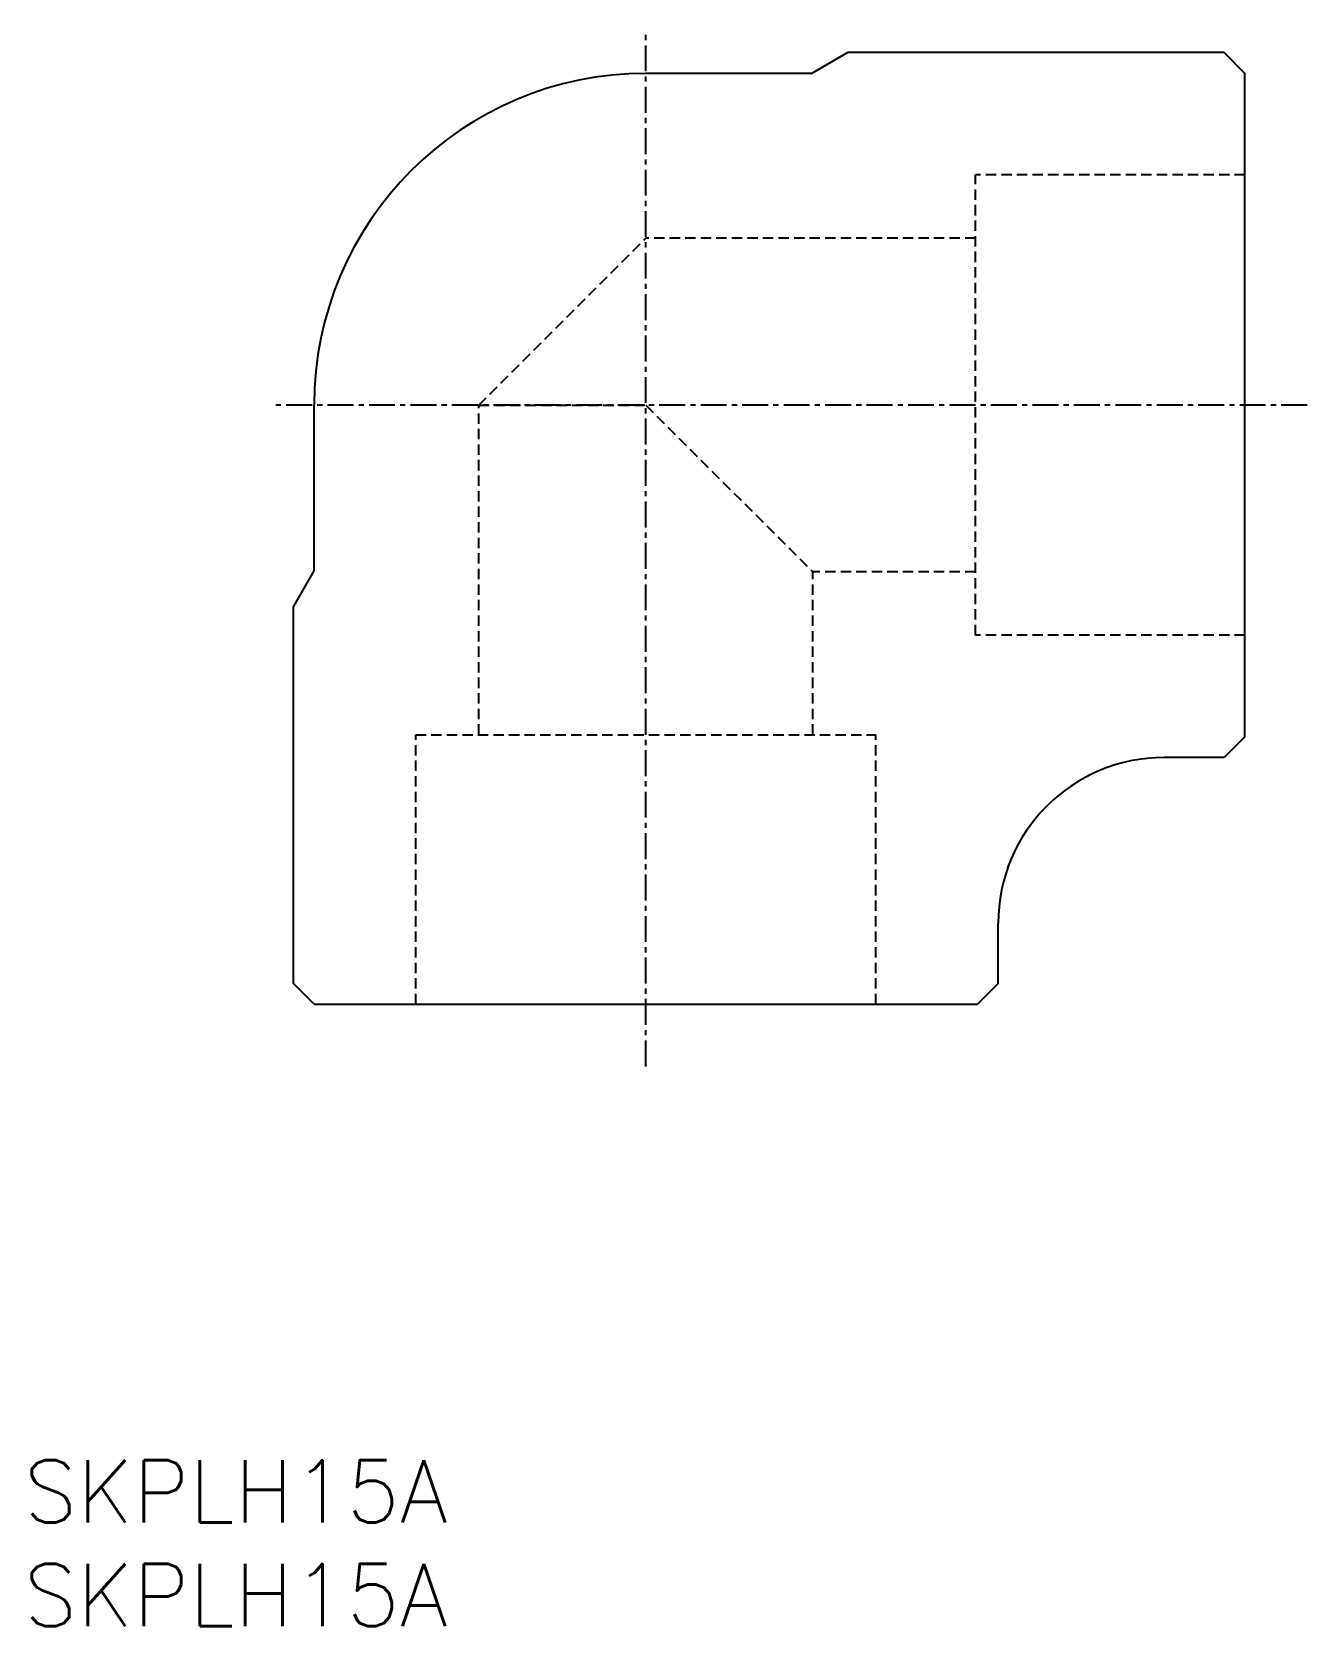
# Model space of a CAD drawing. Extents: x 0.4 to 61.9, y 0 to 76.9.
import ezdxf

# ---------------------------------------------------------------- set-up
doc = ezdxf.new("R2010")
doc.units = 0
doc.linetypes.add('CENTER', pattern=[2, 1.25, -0.25, 0.25, -0.25])
doc.linetypes.add('DASHED', pattern=[0.75, 0.5, -0.25])
doc.layers.get('0').update_dxf_attribs({"linetype": 'CONTINUOUS'})
doc.layers.add('CENTER', color=1, linetype='CENTER')
doc.styles.get("Standard").update_dxf_attribs({"font": 'txt.shx'})

# ---------------------------------------------------------------- blocks, each defined once
blk = doc.blocks.new('*U6')
at = {"color": 7, "linetype": 'CONTINUOUS'}
blk.add_text('SKPLH15A', height=3, dxfattribs=at).set_placement((0, 0))
blk = doc.blocks.new('*U7')
at = {"color": 7, "linetype": 'CONTINUOUS'}
blk.add_text('SKPLH15A', height=3, dxfattribs=at).set_placement((0, 5))

msp = doc.modelspace()

# ---------------------------------------------------------------- linework, layer by layer
at = {"color": 7, "linetype": 'CONTINUOUS'}
for p, q in [((38, 74.9), (39.732, 75.9)), ((57.9, 75.9), (39.732, 75.9)), ((57.9, 75.9), (58.9, 74.9)), ((38, 74.9), (30, 74.9)), ((58.9, 42.9), (58.9, 74.9)), ((14, 50.9), (14, 58.9)), ((13, 49.168), (14, 50.9)), ((13, 31), (13, 49.168)), ((58.9, 42.9), (57.9, 41.9)), ((57.9, 41.9), (55, 41.9)), ((47, 31), (47, 33.9)), ((14, 30), (13, 31)), ((47, 31), (46, 30)), ((14, 30), (46, 30))]:
    msp.add_line(p, q, dxfattribs=at)
at = {"color": 3, "linetype": 'DASHED'}
for p, q in [((58.9, 70), (45.9, 70)), ((45.9, 47.8), (45.9, 70)), ((21.95, 58.9), (30, 66.95)), ((45.9, 66.95), (30, 66.95)), ((21.95, 43), (21.95, 58.9)), ((21.95, 58.9), (30, 58.9)), ((30, 58.9), (38.05, 50.85)), ((38.05, 43), (38.05, 50.85)), ((45.9, 50.85), (38.05, 50.85)), ((58.9, 47.8), (45.9, 47.8)), ((18.9, 30), (18.9, 43)), ((18.9, 43), (41.1, 43)), ((41.1, 30), (41.1, 43))]:
    msp.add_line(p, q, dxfattribs=at)
at = {"color": 7, "linetype": 'CONTINUOUS'}
for centre, radius in [((30, 58.9), 16), ((55, 33.9), 8)]:
    msp.add_arc(centre, radius, 90, 180, dxfattribs=at)
at = {"layer": 'CENTER', "color": 1, "linetype": 'CENTER'}
for p, q in [((30, 27), (30, 76.9)), ((61.9, 58.9), (12, 58.9))]:
    msp.add_line(p, q, dxfattribs=at)

# ---------------------------------------------------------------- block references
at = {"color": 7, "linetype": 'CONTINUOUS'}
for name in ['*U7', '*U6']:
    msp.add_blockref(name, (0, 0), dxfattribs=at)

doc.saveas('drawing.dxf')
